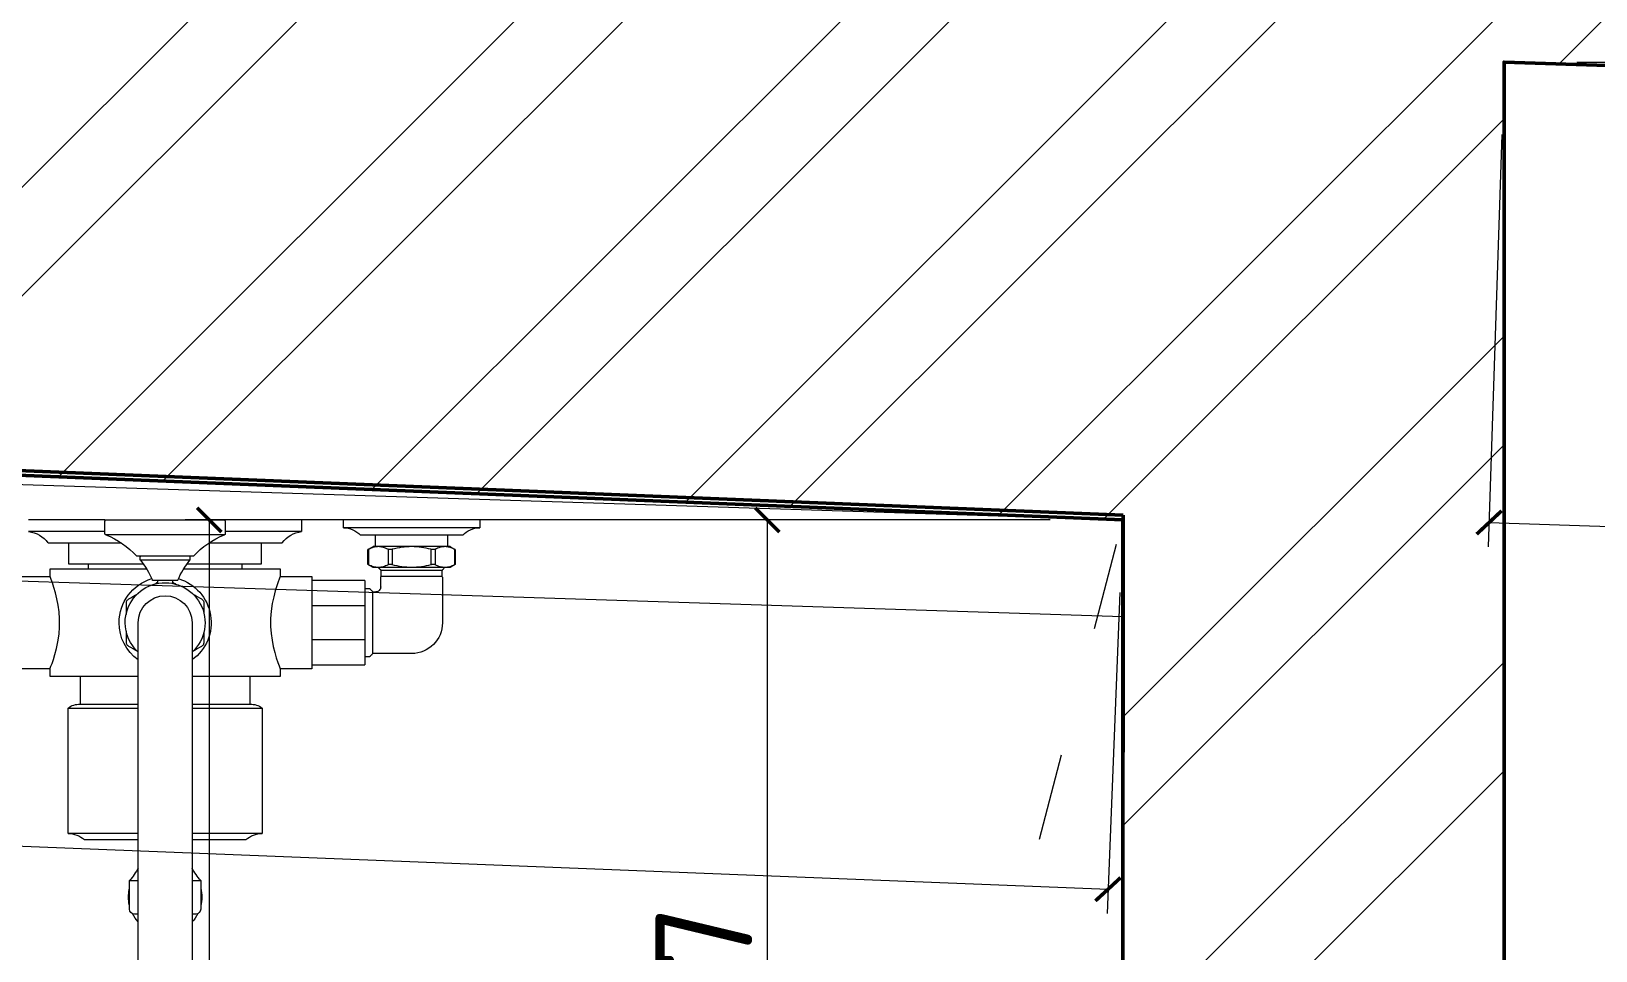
# Model space of a CAD drawing. Header units: inches. Extents: x -10121 to 9010, y 58067 to 62726.
# Drawn here: x -2421.7 to -2357.1, y 62121.8 to 62159.8 of the extents above; entities that cross this region are included whole.
import ezdxf

# ---------------------------------------------------------------- set-up
doc = ezdxf.new("R2010")
doc.units = ezdxf.units.IN
doc.linetypes.add('ACAD_ISO03W100', pattern=[30, 12, -18])
doc.linetypes.add('DOT', pattern=[6.35, 0, -6.35])
for name, color, linetype, lineweight in [('A-DUVAR 0.50', 40, 'Continuous', 50), ('A-KAPI NOKT', 35, 'DOT', 9), ('A-PRODUCT', 7, 'Continuous', 9), ('A-YAZI 0.15', 190, 'Continuous', 15), ('Auto-Metal', 71, 'Continuous', 18), ('Auto-Olcu', 33, 'Continuous', 15), ('Auto-Silik_Cizgiler', 47, 'Continuous', 9), ('Auto-SilikCizgiler', 251, 'Continuous', 9)]:
    doc.layers.add(name, color=color, linetype=linetype, lineweight=lineweight)
doc.styles.add('1-20', font='isocpeur.ttf', dxfattribs={"height": 4})
doc.dimstyles.new('ölçü 1_20', dxfattribs={"dimtxt": 4, "dimasz": 1, "dimexe": 1, "dimexo": 3, "dimtad": 1, "dimdec": 0, "dimtxsty": '1-20', "dimblk": 'ARCHTICK', "dimcen": 1.5, "dimclrd": 256, "dimclre": 256, "dimclrt": 256, "dimadec": 0, "dimazin": 0, "dimtfac": 1, "dimtdec": 0, "dimtmove": 0, "dimatfit": 3, "dimldrblk": 'ARCHTICK', "dimfxl": 1, "dimlwd": -1, "dimlwe": -1, "dimarcsym": 0})

# ---------------------------------------------------------------- blocks, each defined once
blk = doc.blocks.new('_ARCHTICK')
at = {"color": 0, "linetype": 'ByBlock', "const_width": 0.15}
blk.add_lwpolyline([(-0.5, -0.5), (0.5, 0.5)], dxfattribs=at)
blk = doc.blocks.new('*D174')
at = {"layer": 'Auto-Olcu', "ltscale": 5, "transparency": 16777216}
for p, q in [((-2360.983, 62155.555), (-2361.535, 62138.526)), ((-2040.659, 62145.174), (-2041.211, 62128.145)), ((-2361.502, 62139.525), (-2041.178, 62129.144))]:
    blk.add_line(p, q, dxfattribs=at)
at = {"layer": 'DEFPOINTS', "color": 0, "ltscale": 5, "transparency": 16777216}
for p in [(-2360.886, 62158.553), (-2040.562, 62148.172), (-2041.178, 62129.144)]:
    blk.add_point(p, dxfattribs=at)
at = {"layer": 'Auto-Olcu', "ltscale": 5, "transparency": 16777216}
for p, rotation in [((-2361.502, 62139.525), 178.1438250045762), ((-2041.178, 62129.144), 358.1438250045762)]:
    blk.add_blockref('_ARCHTICK', p, dxfattribs=dict(at, rotation=rotation))
at = {"layer": 'Auto-Olcu', "ltscale": 5, "transparency": 16777216, "insert": (-2201.255, 62136.959), "char_height": 4, "attachment_point": 5, "rotation": 358.14383, "style": '1-20'}
blk.add_mtext('320', dxfattribs=at)
blk = doc.blocks.new('*D182')
at = {"layer": 'Auto-Olcu', "ltscale": 5, "transparency": 16777216}
for p, q in [((-2357.886, 62158.553), (-2336.126, 62158.553)), ((-2337.126, 62158.553), (-2337.126, 62102.202)), ((-2357.886, 62102.202), (-2336.126, 62102.202))]:
    blk.add_line(p, q, dxfattribs=at)
at = {"layer": 'DEFPOINTS', "color": 0, "ltscale": 5, "transparency": 16777216}
for p in [(-2360.886, 62158.553), (-2360.886, 62102.202), (-2337.126, 62102.202)]:
    blk.add_point(p, dxfattribs=at)
at = {"layer": 'Auto-Olcu', "ltscale": 5, "transparency": 16777216}
for p, rotation in [((-2337.126, 62158.553), 90), ((-2337.126, 62102.202), 270)]:
    blk.add_blockref('_ARCHTICK', p, dxfattribs=dict(at, rotation=rotation))
at = {"layer": 'Auto-Olcu', "ltscale": 5, "transparency": 16777216, "insert": (-2339.751, 62130.377), "char_height": 4, "attachment_point": 5, "rotation": 90, "style": '1-20'}
blk.add_mtext('88', dxfattribs=at)
blk = doc.blocks.new('*D184')
at = {"layer": 'Auto-Olcu', "ltscale": 5, "transparency": 16777216}
for p, q in [((-2357.886, 62158.553), (-2318.966, 62158.553)), ((-2319.966, 62158.553), (-2319.966, 61987.098)), ((-2357.886, 61987.098), (-2318.966, 61987.098))]:
    blk.add_line(p, q, dxfattribs=at)
at = {"layer": 'DEFPOINTS', "color": 0, "ltscale": 5, "transparency": 16777216}
for p in [(-2360.886, 62158.553), (-2360.886, 61987.098), (-2319.966, 61987.098)]:
    blk.add_point(p, dxfattribs=at)
at = {"layer": 'Auto-Olcu', "ltscale": 5, "transparency": 16777216}
for p, rotation in [((-2319.966, 62158.553), 90), ((-2319.966, 61987.098), 270)]:
    blk.add_blockref('_ARCHTICK', p, dxfattribs=dict(at, rotation=rotation))
at = {"layer": 'Auto-Olcu', "ltscale": 5, "transparency": 16777216, "insert": (-2322.591, 62053.721), "char_height": 4, "attachment_point": 5, "rotation": 90, "style": '1-20'}
blk.add_mtext('213', dxfattribs=at)
blk = doc.blocks.new('*D185')
at = {"layer": 'Auto-Olcu', "ltscale": 5, "transparency": 16777216}
for p, q in [((-2379.632, 62139.63), (-2392.311, 62139.63)), ((-2391.311, 62139.63), (-2391.311, 62102.202)), ((-2379.632, 62102.202), (-2392.311, 62102.202))]:
    blk.add_line(p, q, dxfattribs=at)
at = {"layer": 'DEFPOINTS', "color": 0, "ltscale": 5, "transparency": 16777216}
for p in [(-2376.632, 62139.63), (-2391.311, 62102.202), (-2376.632, 62102.202)]:
    blk.add_point(p, dxfattribs=at)
at = {"layer": 'Auto-Olcu', "ltscale": 5, "transparency": 16777216}
for p, rotation in [((-2391.311, 62139.63), 90), ((-2391.311, 62102.202), 270)]:
    blk.add_blockref('_ARCHTICK', p, dxfattribs=dict(at, rotation=rotation))
at = {"layer": 'Auto-Olcu', "ltscale": 5, "transparency": 16777216, "insert": (-2393.936, 62120.916), "char_height": 4, "attachment_point": 5, "rotation": 90, "style": '1-20'}
blk.add_mtext('37', dxfattribs=at)
blk = doc.blocks.new('*D268')
at = {"layer": 'Auto-Olcu', "ltscale": 5, "transparency": 16777216}
for p, q in [((-2379.632, 62139.63), (-2415.356, 62139.63)), ((-2414.356, 62139.63), (-2414.356, 61985.598)), ((-2379.632, 61985.598), (-2415.356, 61985.598))]:
    blk.add_line(p, q, dxfattribs=at)
at = {"layer": 'DEFPOINTS', "color": 0, "ltscale": 5, "transparency": 16777216}
for p in [(-2376.632, 62139.63), (-2414.356, 61985.598), (-2376.632, 61985.598, -0.429)]:
    blk.add_point(p, dxfattribs=at)
at = {"layer": 'Auto-Olcu', "ltscale": 5, "transparency": 16777216}
for p, rotation in [((-2414.356, 62139.63), 90), ((-2414.356, 61985.598), 270)]:
    blk.add_blockref('_ARCHTICK', p, dxfattribs=dict(at, rotation=rotation))
at = {"layer": 'Auto-Olcu', "ltscale": 5, "transparency": 16777216, "insert": (-2416.981, 62062.614), "char_height": 4, "attachment_point": 5, "rotation": 90, "style": '1-20'}
blk.add_mtext('154', dxfattribs=at)
blk = doc.blocks.new('*D271')
at = {"layer": 'Auto-Olcu', "ltscale": 5, "transparency": 16777216}
for p, q in [((-2674.68, 62148.507), (-2675.209, 62135.244)), ((-2675.169, 62136.243), (-2377.24, 62124.369)), ((-2376.751, 62136.633), (-2377.28, 62123.369))]:
    blk.add_line(p, q, dxfattribs=at)
at = {"layer": 'DEFPOINTS', "color": 0, "ltscale": 5, "transparency": 16777216}
for p in [(-2674.561, 62151.505, 0), (-2376.632, 62139.63), (-2377.24, 62124.369)]:
    blk.add_point(p, dxfattribs=at)
at = {"layer": 'Auto-Olcu', "ltscale": 5, "transparency": 16777216}
for p, rotation in [((-2675.169, 62136.243), 177.7176000070038), ((-2377.24, 62124.369), 357.7176000070038)]:
    blk.add_blockref('_ARCHTICK', p, dxfattribs=dict(at, rotation=rotation))
at = {"layer": 'Auto-Olcu', "ltscale": 5, "transparency": 16777216, "insert": (-2526.1, 62132.929), "char_height": 4, "attachment_point": 5, "rotation": 357.7176, "style": '1-20'}
blk.add_mtext('298', dxfattribs=at)
blk = doc.blocks.new('fghgfhgj')
at = {"layer": 'A-PRODUCT', "linetype": 'Continuous', "lineweight": 15}
for p, q in [((12222.35, -1924.27, -0.001), (12222.35, -1921.104, -0.001)), ((12222.83, -1924.257, -0.001), (12222.83, -1921.104, -0.001)), ((12223.3, -1921.904, -0.001), (12223.3, -1924.935, -0.001)), ((12224.371, -1921.989, -0.001), (12224.371, -1925.973, -0.001)), ((12228.817, -1925.629, -0.001), (12228.817, -1921.989, -0.001)), ((12224.17, -1925.838, -0.001), (12224.17, -1922.769, -0.001)), ((12229.958, -1923.234, -0.001), (12229.958, -1925.629, -0.001)), ((12230.121, -1922.731, -0.001), (12230.121, -1925.629, -0.001)), ((12235.309, -1925.629, -0.001), (12235.309, -1922.731, -0.001)), ((12235.559, -1923.404, -0.001), (12235.559, -1925.629, -0.001)), ((12222.962, -1929.191, -0.001), (12222.962, -1924.289, -0.001)), ((12224.014, -1927.761, -0.001), (12224.014, -1925.719, -0.001)), ((12232.596, -1925.629, -0.001), (12226.594, -1925.629, -0.001)), ((12237.247, -1925.272, -0.001), (12237.247, -1925.629, -0.001)), ((12224.966, -1927.038, -0.001), (12224.971, -1927.038, -0.001)), ((12224.17, -1930.711, -0.001), (12224.17, -1927.642, -0.001)), ((12224.371, -1927.508, -0.001), (12224.371, -1931.492, -0.001)), ((12226.594, -1927.852, -0.001), (12232.596, -1927.852, -0.001)), ((12228.817, -1931.492, -0.001), (12228.817, -1927.852, -0.001)), ((12229.958, -1927.852, -0.001), (12229.958, -1930.246, -0.001)), ((12230.121, -1927.852, -0.001), (12230.121, -1930.75, -0.001)), ((12235.309, -1930.75, -0.001), (12235.309, -1927.852, -0.001)), ((12235.559, -1927.852, -0.001), (12235.559, -1930.076, -0.001)), ((12237.247, -1927.852, -0.001), (12237.247, -1928.209, -0.001)), ((12223.3, -1928.546, -0.001), (12223.3, -1931.577, -0.001)), ((12222.35, -1932.377, -0.001), (12222.35, -1929.209, -0.001)), ((12222.83, -1932.377, -0.001), (12222.83, -1929.223, -0.001)), ((12224.693, -1932.792, -0.001), (12226.594, -1932.792, -0.001)), ((12224.847, -1934.983, -0.001), (12224.847, -1932.792, -0.001)), ((12226.594, -1932.792, -0.001), (12228.495, -1932.792, -0.001)), ((12228.341, -1932.792, -0.001), (12228.341, -1934.983, -0.001)), ((12222.35, -1939.734, -0.001), (12222.35, -1934.102, -0.001)), ((12222.67, -1939.734, -0.001), (12222.67, -1934.102, -0.001)), ((12222.983, -1939.029, -0.001), (12222.983, -1934.807, -0.001)), ((12223.452, -1935.543, -0.001), (12223.452, -1935.33, -0.001)), ((12223.562, -1935.142, -0.001), (12224.202, -1935.142, -0.001)), ((12224.312, -1935.543, -0.001), (12224.312, -1935.33, -0.001)), ((12224.847, -1934.983, -0.001), (12224.949, -1934.983, -0.001)), ((12224.949, -1934.983, -0.001), (12225.768, -1934.983, -0.001)), ((12226.594, -1935.318, -0.001), (12225.319, -1935.318, -0.001)), ((12225.768, -1934.983, -0.001), (12226.015, -1934.983, -0.001)), ((12226.015, -1934.983, -0.001), (12227.173, -1934.983, -0.001)), ((12227.869, -1935.318, -0.001), (12226.594, -1935.318, -0.001)), ((12227.173, -1934.983, -0.001), (12227.42, -1934.983, -0.001)), ((12227.42, -1934.983, -0.001), (12228.239, -1934.983, -0.001)), ((12228.239, -1934.983, -0.001), (12228.341, -1934.983, -0.001)), ((12223.452, -1936.918, -0.001), (12223.452, -1935.543, -0.001)), ((12223.562, -1935.944, -0.001), (12224.202, -1935.944, -0.001)), ((12223.562, -1936.117, -0.001), (12224.202, -1936.117, -0.001)), ((12224.312, -1936.918, -0.001), (12224.312, -1935.543, -0.001)), ((12224.438, -1938.168, -0.001), (12224.438, -1935.668, -0.001)), ((12224.688, -1938.168, -0.001), (12224.688, -1935.668, -0.001)), ((12223.452, -1938.293, -0.001), (12223.452, -1936.918, -0.001)), ((12224.312, -1938.293, -0.001), (12224.312, -1936.918, -0.001)), ((12223.562, -1937.719, -0.001), (12224.202, -1937.719, -0.001)), ((12223.562, -1937.893, -0.001), (12224.202, -1937.893, -0.001)), ((12223.452, -1938.506, -0.001), (12223.452, -1938.293, -0.001)), ((12223.562, -1938.694, -0.001), (12224.202, -1938.694, -0.001)), ((12224.312, -1938.506, -0.001), (12224.312, -1938.293, -0.001))]:
    blk.add_line(p, q, dxfattribs=at)
at = {"layer": 'A-PRODUCT'}
for p, q in [((12225.892, -1934.983, -0.001), (12225.892, -1932.792, -0.001)), ((12227.297, -1934.983, -0.001), (12227.297, -1932.792, -0.001))]:
    blk.add_line(p, q, dxfattribs=at)
at = {"layer": 'A-PRODUCT', "linetype": 'Continuous', "lineweight": 15, "elevation": -0.001, "flags": 128}
for points in [[(12228.495, -1921.989), (12228.471, -1921.998), (12228.397, -1922.027), (12228.28, -1922.071), (12228.118, -1922.127), (12227.914, -1922.19), (12227.668, -1922.255), (12227.387, -1922.314), (12227.071, -1922.359), (12226.763, -1922.382), (12226.44, -1922.383), (12226.152, -1922.363), (12225.869, -1922.326), (12225.607, -1922.275), (12225.363, -1922.215), (12225.141, -1922.15), (12224.954, -1922.087), (12224.815, -1922.036), (12224.725, -1922.001), (12224.693, -1921.989), (12224.693, -1921.989)], [(12237.936, -1925.227), (12237.705, -1925.245), (12237.572, -1925.272)], [(12238.3, -1925.272), (12238.167, -1925.245), (12237.936, -1925.227)], [(12238.962, -1925.629), (12238.806, -1925.503), (12238.618, -1925.39)], [(12224.693, -1931.492), (12224.717, -1931.482), (12224.791, -1931.453), (12224.908, -1931.41), (12225.07, -1931.354), (12225.274, -1931.29), (12225.52, -1931.225), (12225.801, -1931.167), (12226.117, -1931.121), (12226.425, -1931.098), (12226.748, -1931.098), (12227.036, -1931.117), (12227.319, -1931.155), (12227.582, -1931.205), (12227.825, -1931.265), (12228.047, -1931.331), (12228.234, -1931.393), (12228.373, -1931.444), (12228.463, -1931.479), (12228.495, -1931.492), (12228.495, -1931.492)]]:
    blk.add_lwpolyline(points, dxfattribs=at)
at = {"layer": 'A-PRODUCT', "linetype": 'Continuous', "lineweight": 15}
for centre, radius, start, end in [((12223.925, -1920.998, -0.001), 1.1, 185.4892, 235.37927), ((12230.831, -1923.239, -0.001), 0.873, 144.41839, 179.70692), ((12236.341, -1922.731, -0.001), 1.032, 180, 220.73359), ((12222.4, -1924.307, -0.001), 0.05, 90, 180), ((12222.916, -1924.307, -0.001), 0.05, 21.64857, 90), ((12226.216, -1922.997, -0.001), 3.501, 201.64857, 227.33654), ((12226.594, -1926.74, -0.001), 1.901, 90, 163.1157), ((12226.594, -1926.74, -0.001), 1.65, 90, 317.6634), ((12226.594, -1926.74, -0.001), 1.901, 35.7937, 90), ((12226.594, -1926.74, -0.001), 1.65, 42.3366, 90), ((12223.83, -1925.587, -0.001), 0.02, 0, 47.33654), ((12223.87, -1925.695, -0.001), 0.02, 180, 270), ((12224.002, -1925.735, -0.001), 0.02, 51.0281, 90), ((12226.216, -1922.997, -0.001), 3.501, 231.0281, 246.82131), ((12226.594, -1926.74, -0.001), 1.112, 90, 270), ((12235.46, -1923.247, -0.001), 2.701, 298.11612, 311.42134), ((12238.436, -1925.472, -0.001), 0.2, 0, 90), ((12224.83, -1926.234, -0.001), 0.02, 0, 66.82131), ((12224.002, -1927.745, -0.001), 0.02, 270, 308.9719), ((12226.216, -1930.483, -0.001), 3.501, 113.17869, 128.9719), ((12226.594, -1926.74, -0.001), 1.901, 196.8843, 324.2063), ((12224.83, -1927.246, -0.001), 0.02, 293.17869, 0), ((12226.216, -1930.483, -0.001), 3.501, 132.66346, 158.35143), ((12223.83, -1927.894, -0.001), 0.02, 312.66346, 0), ((12223.87, -1927.785, -0.001), 0.02, 90, 180), ((12235.46, -1930.234, -0.001), 2.701, 48.57866, 61.88388), ((12237.936, -1926.74, -0.001), 1.513, 256.06826, 283.93174), ((12238.436, -1928.009, -0.001), 0.2, 270, 0), ((12237.936, -1926.74, -0.001), 1.513, 296.82497, 312.71692), ((12222.4, -1929.173, -0.001), 0.05, 180, 270), ((12222.916, -1929.173, -0.001), 0.05, 270, 338.35143), ((12230.831, -1930.242, -0.001), 0.873, 180.29308, 215.58161), ((12236.341, -1930.75, -0.001), 1.032, 139.26641, 180), ((12223.925, -1932.482, -0.001), 1.1, 124.62073, 174.5108), ((12223.62, -1934.102, -0.001), 0.95, 180, 227.91106), ((12225.119, -1935.443, -0.001), 0.2, 269.99975, 0.00016), ((12226.594, -1936.918, -0.001), 1.275, 270, 0), ((12223.62, -1939.734, -0.001), 0.95, 132.08894, 180)]:
    blk.add_arc(centre, radius, start, end, dxfattribs=at)
for points in [[(12224.693, -1920.688, -0.001), (12224.693, -1921.989, -0.001)], [(12228.495, -1921.989, -0.001), (12228.495, -1920.688, -0.001)], [(12224.693, -1921.989, -0.001), (12224.371, -1921.989, -0.001)], [(12228.817, -1921.989, -0.001), (12228.495, -1921.989, -0.001)], [(12224.17, -1922.769, -0.001), (12223.3, -1922.769, -0.001)], [(12235.309, -1922.731, -0.001), (12230.121, -1922.731, -0.001)], [(12224.371, -1923.572, -0.001), (12224.17, -1923.572, -0.001)], [(12229.958, -1923.247, -0.001), (12228.817, -1923.247, -0.001)], [(12222.916, -1924.257, -0.001), (12222.4, -1924.257, -0.001)], [(12224.002, -1925.715, -0.001), (12223.87, -1925.715, -0.001)], [(12248.865, -1925.629, -0.001), (12232.596, -1925.629, -0.001)], [(12238.436, -1925.272, -0.001), (12237.247, -1925.272, -0.001)], [(12224.971, -1926.44, -0.001), (12224.851, -1926.44, -0.001)], [(12224.851, -1927.04, -0.001), (12224.968, -1927.04, -0.001)], [(12224.968, -1927.037, -0.001), (12224.966, -1927.038, -0.001)], [(12223.87, -1927.765, -0.001), (12224.002, -1927.765, -0.001)], [(12232.596, -1927.852, -0.001), (12248.865, -1927.852, -0.001)], [(12237.247, -1928.209, -0.001), (12238.436, -1928.209, -0.001)], [(12222.4, -1929.223, -0.001), (12222.916, -1929.223, -0.001)], [(12224.17, -1929.909, -0.001), (12224.371, -1929.909, -0.001)], [(12228.817, -1930.234, -0.001), (12229.958, -1930.234, -0.001)], [(12223.3, -1930.711, -0.001), (12224.17, -1930.711, -0.001)], [(12230.121, -1930.75, -0.001), (12235.309, -1930.75, -0.001)], [(12224.371, -1931.492, -0.001), (12224.693, -1931.492, -0.001)], [(12224.693, -1931.492, -0.001), (12224.693, -1932.792, -0.001)], [(12228.495, -1931.492, -0.001), (12228.817, -1931.492, -0.001)], [(12228.495, -1932.792, -0.001), (12228.495, -1931.492, -0.001)], [(12222.35, -1932.377, -0.001), (12222.83, -1932.377, -0.001)], [(12222.67, -1934.102, -0.001), (12222.35, -1934.102, -0.001)], [(12223.452, -1935.429, -0.001), (12222.983, -1935.429, -0.001)], [(12223.575, -1935.117, -0.001), (12223.452, -1935.33, -0.001)], [(12224.189, -1935.115, -0.001), (12223.575, -1935.115, -0.001)], [(12224.312, -1935.33, -0.001), (12224.189, -1935.117, -0.001)], [(12225.179, -1934.983, -0.001), (12225.179, -1935.178, -0.001)], [(12225.179, -1935.178, -0.001), (12225.319, -1935.318, -0.001)], [(12225.319, -1935.318, -0.001), (12225.319, -1935.443, -0.001)], [(12227.869, -1935.318, -0.001), (12228.009, -1935.178, -0.001)], [(12227.869, -1936.918, -0.001), (12227.869, -1935.318, -0.001)], [(12228.009, -1935.178, -0.001), (12228.009, -1934.983, -0.001)], [(12224.438, -1935.668, -0.001), (12224.312, -1935.542, -0.001)], [(12224.688, -1935.668, -0.001), (12224.438, -1935.668, -0.001)], [(12224.713, -1935.643, -0.001), (12224.688, -1935.668, -0.001)], [(12225.119, -1935.643, -0.001), (12224.713, -1935.643, -0.001)], [(12222.983, -1938.407, -0.001), (12223.452, -1938.407, -0.001)], [(12223.452, -1938.506, -0.001), (12223.575, -1938.719, -0.001)], [(12223.575, -1938.721, -0.001), (12224.189, -1938.721, -0.001)], [(12224.189, -1938.719, -0.001), (12224.312, -1938.506, -0.001)], [(12224.345, -1938.262, -0.001), (12224.438, -1938.168, -0.001)], [(12224.438, -1938.168, -0.001), (12224.688, -1938.168, -0.001)], [(12224.688, -1938.168, -0.001), (12224.713, -1938.193, -0.001)], [(12224.713, -1938.193, -0.001), (12226.594, -1938.193, -0.001)], [(12222.35, -1939.734, -0.001), (12222.67, -1939.734, -0.001)]]:
    blk.add_open_spline(points, degree=1, dxfattribs=at)
for points, knots in [([(12222.35, -1924.307, -0.001), (12222.35, -1924.317, -0.001), (12222.35, -1924.335, -0.001), (12222.35, -1924.479, -0.001), (12222.35, -1924.704, -0.001), (12222.35, -1925.009, -0.001), (12222.35, -1925.38, -0.001), (12222.35, -1925.803, -0.001), (12222.35, -1926.263, -0.001), (12222.35, -1926.74, -0.001), (12222.35, -1927.218, -0.001), (12222.35, -1927.677, -0.001), (12222.35, -1928.1, -0.001), (12222.35, -1928.471, -0.001), (12222.35, -1928.776, -0.001), (12222.35, -1929.001, -0.001), (12222.35, -1929.146, -0.001), (12222.35, -1929.164, -0.001), (12222.35, -1929.173, -0.001)], [0, 0, 0, 0, 0.0625, 0.125, 0.1875, 0.25, 0.3125, 0.375, 0.4375, 0.5, 0.5625, 0.625, 0.6875, 0.75, 0.8125, 0.875, 0.9375, 1, 1, 1, 1]), ([(12225.786, -1925.14, -0.001), (12225.765, -1925.141, -0.001), (12225.725, -1925.145, -0.001), (12225.669, -1925.174, -0.001), (12225.632, -1925.208, -0.001), (12225.617, -1925.232, -0.001), (12225.612, -1925.24, -0.001)], [0, 0, 0, 0, 0.2923238, 0.5851312, 0.869465, 1, 1, 1, 1]), ([(12226.253, -1925.14, -0.001), (12226.232, -1925.14, -0.001), (12226.074, -1925.14, -0.001), (12225.919, -1925.14, -0.001), (12225.786, -1925.14, -0.001)], [0, 0, 0, 0, 0.133869, 1, 1, 1, 1]), ([(12227.403, -1925.14, -0.001), (12227.271, -1925.14, -0.001), (12227.121, -1925.14, -0.001), (12226.968, -1925.14, -0.001), (12226.949, -1925.14, -0.001)], [0, 0, 0, 0, 0.8784883, 1, 1, 1, 1]), ([(12227.576, -1925.24, -0.001), (12227.564, -1925.223, -0.001), (12227.541, -1925.19, -0.001), (12227.488, -1925.156, -0.001), (12227.44, -1925.141, -0.001), (12227.411, -1925.14, -0.001), (12227.403, -1925.14, -0.001)], [0, 0, 0, 0, 0.292324, 0.585131, 0.869465, 1, 1, 1, 1]), ([(12223.85, -1927.894, -0.001), (12223.85, -1927.889, -0.001), (12223.85, -1927.881, -0.001), (12223.85, -1927.812, -0.001), (12223.85, -1927.706, -0.001), (12223.85, -1927.561, -0.001), (12223.85, -1927.385, -0.001), (12223.85, -1927.184, -0.001), (12223.85, -1926.967, -0.001), (12223.85, -1926.74, -0.001), (12223.85, -1926.514, -0.001), (12223.85, -1926.296, -0.001), (12223.85, -1926.095, -0.001), (12223.85, -1925.919, -0.001), (12223.85, -1925.775, -0.001), (12223.85, -1925.668, -0.001), (12223.85, -1925.6, -0.001), (12223.85, -1925.591, -0.001), (12223.85, -1925.587, -0.001)], [0, 0, 0, 0, 0.0625, 0.125, 0.1875, 0.25, 0.3125, 0.375, 0.4375, 0.5, 0.5625, 0.625, 0.6875, 0.75, 0.8125, 0.875, 0.9375, 1, 1, 1, 1]), ([(12225.612, -1925.24, -0.001), (12225.547, -1925.354, -0.001), (12225.473, -1925.482, -0.001), (12225.397, -1925.613, -0.001), (12225.388, -1925.628, -0.001)], [0, 0, 0, 0, 0.889745, 1, 1, 1, 1]), ([(12227.8, -1925.629, -0.001), (12227.793, -1925.616, -0.001), (12227.717, -1925.484, -0.001), (12227.643, -1925.356, -0.001), (12227.576, -1925.24, -0.001)], [0, 0, 0, 0, 0.098103, 1, 1, 1, 1]), ([(12238.636, -1925.629, -0.001), (12238.636, -1925.607, -0.001), (12238.636, -1925.545, -0.001), (12238.636, -1925.487, -0.001), (12238.636, -1925.477, -0.001), (12238.636, -1925.472, -0.001)], [0, 0, 0, 0, 0.204456, 0.602228, 1, 1, 1, 1]), ([(12224.851, -1927.246, -0.001), (12224.851, -1927.238, -0.001), (12224.851, -1927.223, -0.001), (12224.851, -1927.106, -0.001), (12224.851, -1926.939, -0.001), (12224.851, -1926.74, -0.001), (12224.851, -1926.541, -0.001), (12224.851, -1926.374, -0.001), (12224.851, -1926.257, -0.001), (12224.851, -1926.242, -0.001), (12224.851, -1926.234, -0.001)], [0, 0, 0, 0, 0.125, 0.25, 0.375, 0.5, 0.625, 0.75, 0.875, 1, 1, 1, 1]), ([(12225.039, -1926.232, -0.001), (12225.028, -1926.251, -0.001), (12224.988, -1926.322, -0.001), (12224.948, -1926.39, -0.001), (12224.919, -1926.44, -0.001)], [0, 0, 0, 0, 0.275067, 1, 1, 1, 1]), ([(12224.919, -1927.04, -0.001), (12224.947, -1927.088, -0.001), (12224.982, -1927.148, -0.001), (12225.017, -1927.21, -0.001), (12225.025, -1927.223, -0.001)], [0, 0, 0, 0, 0.793895, 1, 1, 1, 1]), ([(12225.407, -1927.885, -0.001), (12225.408, -1927.887, -0.001), (12225.478, -1928.007, -0.001), (12225.545, -1928.125, -0.001), (12225.612, -1928.241, -0.001)], [0, 0, 0, 0, 0.0156027, 1, 1, 1, 1]), ([(12225.612, -1928.241, -0.001), (12225.624, -1928.257, -0.001), (12225.647, -1928.291, -0.001), (12225.7, -1928.325, -0.001), (12225.748, -1928.339, -0.001), (12225.777, -1928.34, -0.001), (12225.786, -1928.341, -0.001)], [0, 0, 0, 0, 0.2923238, 0.5851312, 0.869465, 1, 1, 1, 1]), ([(12225.786, -1928.341, -0.001), (12225.917, -1928.341, -0.001), (12226.055, -1928.341, -0.001), (12226.197, -1928.341, -0.001), (12226.203, -1928.341, -0.001)], [0, 0, 0, 0, 0.95205, 1, 1, 1, 1]), ([(12226.985, -1928.341, -0.001), (12226.989, -1928.341, -0.001), (12227.131, -1928.341, -0.001), (12227.269, -1928.341, -0.001), (12227.403, -1928.341, -0.001)], [0, 0, 0, 0, 0.032245, 1, 1, 1, 1]), ([(12227.403, -1928.341, -0.001), (12227.423, -1928.339, -0.001), (12227.463, -1928.335, -0.001), (12227.519, -1928.307, -0.001), (12227.556, -1928.272, -0.001), (12227.571, -1928.248, -0.001), (12227.576, -1928.241, -0.001)], [0, 0, 0, 0, 0.292324, 0.585131, 0.869465, 1, 1, 1, 1]), ([(12227.576, -1928.241, -0.001), (12227.641, -1928.127, -0.001), (12227.709, -1928.009, -0.001), (12227.779, -1927.889, -0.001), (12227.781, -1927.885, -0.001)], [0, 0, 0, 0, 0.968426, 1, 1, 1, 1]), ([(12238.636, -1928.009, -0.001), (12238.636, -1928.003, -0.001), (12238.636, -1927.993, -0.001), (12238.636, -1927.935, -0.001), (12238.636, -1927.873, -0.001), (12238.636, -1927.852, -0.001)], [0, 0, 0, 0, 0.397772, 0.795544, 1, 1, 1, 1]), ([(12223.452, -1935.543, -0.001), (12223.457, -1935.476, -0.001), (12223.468, -1935.34, -0.001), (12223.531, -1935.209, -0.001), (12223.562, -1935.142, -0.001)], [0, 0, 0, 0, 0.495587, 1, 1, 1, 1]), ([(12223.562, -1935.142, -0.001), (12223.567, -1935.133, -0.001), (12223.575, -1935.118, -0.001), (12223.575, -1935.117, -0.001), (12223.575, -1935.117, -0.001)], [0, 0, 0, 0, 0.585647, 1, 1, 1, 1]), ([(12224.202, -1935.142, -0.001), (12224.197, -1935.133, -0.001), (12224.189, -1935.118, -0.001), (12224.189, -1935.117, -0.001), (12224.189, -1935.117, -0.001)], [0, 0, 0, 0, 0.585647, 1, 1, 1, 1]), ([(12224.312, -1935.543, -0.001), (12224.307, -1935.476, -0.001), (12224.296, -1935.34, -0.001), (12224.234, -1935.209, -0.001), (12224.202, -1935.142, -0.001)], [0, 0, 0, 0, 0.495587, 1, 1, 1, 1]), ([(12223.562, -1935.944, -0.001), (12223.531, -1935.878, -0.001), (12223.469, -1935.746, -0.001), (12223.458, -1935.611, -0.001), (12223.452, -1935.543, -0.001)], [0, 0, 0, 0, 0.496201, 1, 1, 1, 1]), ([(12223.452, -1936.918, -0.001), (12223.457, -1936.784, -0.001), (12223.468, -1936.513, -0.001), (12223.531, -1936.25, -0.001), (12223.562, -1936.117, -0.001)], [0, 0, 0, 0, 0.495587, 1, 1, 1, 1]), ([(12223.562, -1936.117, -0.001), (12223.567, -1936.097, -0.001), (12223.576, -1936.056, -0.001), (12223.577, -1936, -0.001), (12223.571, -1935.963, -0.001), (12223.564, -1935.948, -0.001), (12223.562, -1935.944, -0.001)], [0, 0, 0, 0, 0.292368, 0.585218, 0.869613, 1, 1, 1, 1]), ([(12224.202, -1936.117, -0.001), (12224.198, -1936.097, -0.001), (12224.189, -1936.056, -0.001), (12224.187, -1936, -0.001), (12224.193, -1935.963, -0.001), (12224.2, -1935.948, -0.001), (12224.202, -1935.944, -0.001)], [0, 0, 0, 0, 0.292368, 0.585218, 0.869613, 1, 1, 1, 1]), ([(12224.202, -1935.944, -0.001), (12224.233, -1935.878, -0.001), (12224.296, -1935.746, -0.001), (12224.307, -1935.611, -0.001), (12224.312, -1935.543, -0.001)], [0, 0, 0, 0, 0.496201, 1, 1, 1, 1]), ([(12224.312, -1936.918, -0.001), (12224.307, -1936.784, -0.001), (12224.296, -1936.513, -0.001), (12224.234, -1936.25, -0.001), (12224.202, -1936.117, -0.001)], [0, 0, 0, 0, 0.495587, 1, 1, 1, 1]), ([(12223.562, -1937.719, -0.001), (12223.531, -1937.589, -0.001), (12223.469, -1937.325, -0.001), (12223.458, -1937.054, -0.001), (12223.452, -1936.918, -0.001)], [0, 0, 0, 0, 0.496201, 1, 1, 1, 1]), ([(12224.202, -1937.719, -0.001), (12224.233, -1937.589, -0.001), (12224.296, -1937.325, -0.001), (12224.307, -1937.054, -0.001), (12224.312, -1936.918, -0.001)], [0, 0, 0, 0, 0.496201, 1, 1, 1, 1]), ([(12223.452, -1938.293, -0.001), (12223.457, -1938.226, -0.001), (12223.468, -1938.091, -0.001), (12223.531, -1937.959, -0.001), (12223.562, -1937.893, -0.001)], [0, 0, 0, 0, 0.495587, 1, 1, 1, 1]), ([(12223.562, -1937.893, -0.001), (12223.567, -1937.881, -0.001), (12223.576, -1937.858, -0.001), (12223.577, -1937.805, -0.001), (12223.571, -1937.757, -0.001), (12223.564, -1937.728, -0.001), (12223.562, -1937.719, -0.001)], [0, 0, 0, 0, 0.292368, 0.585218, 0.869613, 1, 1, 1, 1]), ([(12224.202, -1937.893, -0.001), (12224.198, -1937.881, -0.001), (12224.189, -1937.858, -0.001), (12224.187, -1937.805, -0.001), (12224.193, -1937.757, -0.001), (12224.2, -1937.728, -0.001), (12224.202, -1937.719, -0.001)], [0, 0, 0, 0, 0.292368, 0.585218, 0.869613, 1, 1, 1, 1]), ([(12224.312, -1938.293, -0.001), (12224.307, -1938.226, -0.001), (12224.296, -1938.091, -0.001), (12224.234, -1937.959, -0.001), (12224.202, -1937.893, -0.001)], [0, 0, 0, 0, 0.495587, 1, 1, 1, 1]), ([(12223.562, -1938.694, -0.001), (12223.531, -1938.629, -0.001), (12223.469, -1938.497, -0.001), (12223.458, -1938.361, -0.001), (12223.452, -1938.293, -0.001)], [0, 0, 0, 0, 0.496201, 1, 1, 1, 1]), ([(12223.575, -1938.719, -0.001), (12223.575, -1938.719, -0.001), (12223.577, -1938.722, -0.001), (12223.571, -1938.711, -0.001), (12223.564, -1938.698, -0.001), (12223.562, -1938.694, -0.001)], [0, 0, 0, 0, 0.171725, 0.73963, 1, 1, 1, 1]), ([(12224.189, -1938.719, -0.001), (12224.189, -1938.719, -0.001), (12224.188, -1938.722, -0.001), (12224.193, -1938.711, -0.001), (12224.2, -1938.698, -0.001), (12224.202, -1938.694, -0.001)], [0, 0, 0, 0, 0.171725, 0.739631, 1, 1, 1, 1]), ([(12224.202, -1938.694, -0.001), (12224.233, -1938.629, -0.001), (12224.296, -1938.497, -0.001), (12224.307, -1938.361, -0.001), (12224.312, -1938.293, -0.001)], [0, 0, 0, 0, 0.496201, 1, 1, 1, 1])]:
    blk.add_open_spline(points, degree=3, knots=knots, dxfattribs=at)

msp = doc.modelspace()

# ---------------------------------------------------------------- linework, layer by layer
at = {"layer": 'A-DUVAR 0.50'}
msp.add_line((-2685.262, 62152.173), (-2376.632, 62139.63), dxfattribs=at)
for points in [[(-3316.56, 61736.036), (-3266.673, 62175.801), (-2376.609, 62139.824), (-2376.789, 61851.8), (-2674.561, 61851.715), (-2674.561, 61737.185), (-3316.56, 61736.036)], [(-2376.632, 62139.63), (-2376.632, 62102.202), (-2360.886, 62102.202), (-2360.886, 62158.553), (-2040.562, 62148.172)]]:
    msp.add_lwpolyline(points, dxfattribs=at)
at = {"layer": 'A-KAPI NOKT', "linetype": 'ACAD_ISO03W100', "ltscale": 0.3}
msp.add_lwpolyline([(-2465.448, 62142.723), (-2416.399, 61987.098), (-2376.632, 62139.63)], dxfattribs=at)
at = {"layer": 'Auto-Metal'}
msp.add_lwpolyline([(-2465.363, 62138.489), (-2465.363, 62142.489), (-2376.632, 62139.63), (-2376.632, 62135.63)], close=True, dxfattribs=at)
at = {"layer": 'Auto-Silik_Cizgiler'}
for p, q in [((-2433.524, 62141.943), (-2383.95, 62191.517)), ((-2429.209, 62141.767), (-2379.6, 62191.376)), ((-2420.58, 62141.417), (-2370.902, 62191.094)), ((-2416.265, 62141.241), (-2366.553, 62190.953)), ((-2407.636, 62140.89), (-2357.854, 62190.672)), ((-2403.321, 62140.715), (-2353.505, 62190.531)), ((-2394.691, 62140.364), (-2344.807, 62190.249)), ((-2390.376, 62140.189), (-2340.458, 62190.108)), ((-2381.747, 62139.838), (-2331.759, 62189.826)), ((-2358.616, 62158.479), (-2327.41, 62189.685)), ((-2377.432, 62139.663), (-2360.886, 62156.209)), ((-2376.632, 62131.483), (-2360.886, 62147.229)), ((-2376.632, 62126.993), (-2360.886, 62142.739)), ((-2376.632, 62118.013), (-2360.886, 62133.759)), ((-2376.632, 62113.523), (-2360.886, 62129.269))]:
    msp.add_line(p, q, dxfattribs=at)
at = {"layer": 'Auto-SilikCizgiler', "color": 1, "linetype": 'ACAD_ISO03W100', "ltscale": 0.5, "true_color": 0xe60000}
for p, q in [((-1960.56, 62145.774), (-2360.864, 62158.747)), ((-2376.609, 62102.395), (-2376.609, 62139.824))]:
    msp.add_line(p, q, dxfattribs=at)
for points in [[(-2360.864, 62102.395), (-2360.864, 62158.747)], [(-2568.707, 62147.624), (-2376.609, 62139.824)]]:
    msp.add_lwpolyline(points, dxfattribs=at)

# ---------------------------------------------------------------- block references
at = {"layer": 'A-YAZI 0.15', "xscale": -1, "rotation": 90}
msp.add_blockref('fghgfhgj', (-4342.917, 74361.98, 0.001), dxfattribs=at)

# ---------------------------------------------------------------- dimensions: what is measured, and where the dimension line sits
at = {"layer": 'Auto-Olcu', "ltscale": 5}
dim = msp.add_aligned_dim(p1=(-2360.886, 62158.553), p2=(-2360.886, 62102.202), distance=23.759, text='88', dimstyle='ölçü 1_20', dxfattribs=at)
dim.commit()
dim.dimension.update_dxf_attribs({"geometry": '*D182', "text_midpoint": (-2339.751, 62130.377)})
dim = msp.add_linear_dim(base=(-2319.966, 61987.098), p1=(-2360.886, 62158.553), p2=(-2360.886, 61987.098), angle=270, text='213', dimstyle='ölçü 1_20', dxfattribs=at)
dim.commit()
dim.dimension.update_dxf_attribs({"geometry": '*D184', "text_midpoint": (-2319.966, 62053.721), "dimtype": 161})
for p1, p2, distance, picture, middle in [((-2360.886, 62158.553), (-2040.562, 62148.172), -19.038, '*D174', (-2201.255, 62136.959)), ((-2674.561, 62151.505, 0), (-2376.632, 62139.63), -15.274, '*D271', (-2526.1, 62132.929)), ((-2376.632, 62139.63), (-2376.632, 61985.598, -0.429), -37.724, '*D268', (-2416.981, 62062.614)), ((-2376.632, 62139.63), (-2376.632, 62102.202), -14.68, '*D185', (-2393.936, 62120.916))]:
    dim = msp.add_aligned_dim(p1=p1, p2=p2, distance=distance, dimstyle='ölçü 1_20', dxfattribs=at)
    dim.commit()
    dim.dimension.update_dxf_attribs({"geometry": picture, "text_midpoint": middle})

doc.saveas('drawing.dxf')
